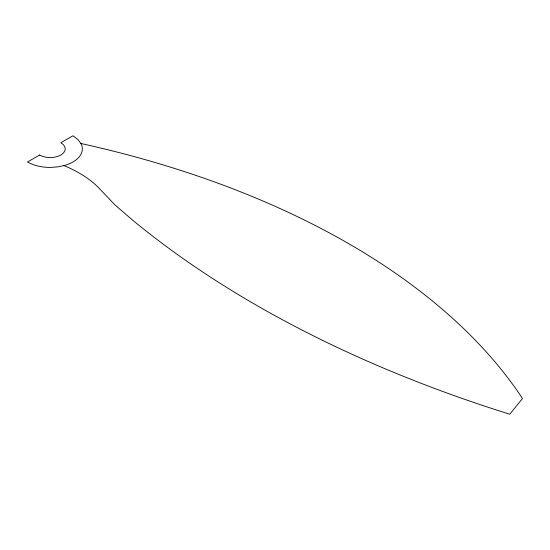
<?xml version="1.0" encoding="UTF-8"?>
<svg xmlns="http://www.w3.org/2000/svg" width="550" height="550" viewBox="0 0 550 550"><rect width="100%" height="100%" fill="white"/><g stroke="black" fill="none" stroke-linecap="round" stroke-linejoin="round"><path stroke-width="0.82" d="M80.802 143.474A764.259 441.244 0 0 1 522.5 398.489L509.788 414.226A1099.89 635.016 0 0 1 132.564 220.11L115.005 204.971L99.33 188.478A119.02 68.716 0 0 0 63.786 165.543M39.607 155.011L27.5 162.002A32.12 18.549 0 0 0 50.215 167.434L58.527 166.801L66.275 164.952A32.12 18.549 0 0 0 81.242 144.086L78.031 139.618L72.93 135.774L60.816 142.766A15.001 8.662 0 0 1 60.816 155.011A15.001 8.662 0 0 1 39.607 155.011"/></g></svg>
